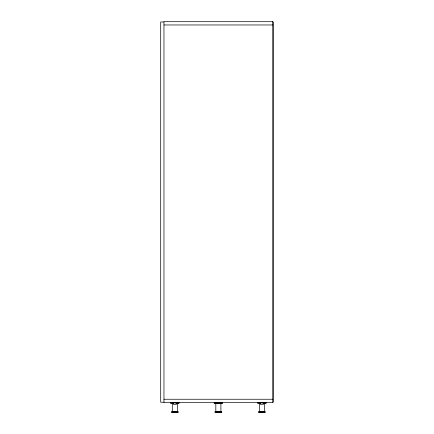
<?xml version="1.0" encoding="UTF-8"?>
<svg xmlns="http://www.w3.org/2000/svg" width="434" height="434" viewBox="0 0 434 434"><rect width="100%" height="100%" fill="white"/><g stroke="black" fill="none" stroke-linecap="round" stroke-linejoin="round"><path stroke-width="0.65" d="M163.96 21.971L160.694 21.971L160.694 402.237L163.96 402.237M272.764 22.063L273.306 22.063L273.306 402.144L272.764 402.144M163.96 24.966L272.764 24.966M163.96 399.242L272.764 399.242M173.486 403.05L172.298 403.05L172.298 411.394M176.421 403.05L177.376 403.05L177.376 411.394M260.612 402.508A0.542 0.542 0 0 0 260.069 403.05L259.342 403.05L259.342 411.394M263.677 403.05L264.42 403.05L264.42 411.394M263.693 403.235L266.053 403.235L266.053 402.508M171.392 411.394L178.287 411.394M214.911 411.394L221.807 411.394M258.436 411.394L265.326 411.394M171.392 412.121L178.287 412.121M214.911 412.121L221.807 412.121M258.436 412.121L265.326 412.121M172.298 412.208L177.376 412.208M215.823 412.208L220.901 412.208M259.342 412.208L264.42 412.208M171.576 412.3L178.103 412.3M215.096 412.3L221.628 412.3M258.615 412.3L265.147 412.3M265.868 403.235L265.868 402.871L257.894 402.871L257.894 403.235M263.329 402.508L263.329 403.235L262.961 402.871M263.15 402.871L263.15 403.235M263.037 402.508L263.037 403.235M262.244 402.508L261.518 402.508M260.801 402.871L260.801 403.235L257.709 403.235L257.709 402.508M260.726 402.508L260.726 403.235M260.612 402.871L260.612 403.235M260.433 402.508L260.433 403.235M260.069 403.05L260.069 403.777A0.542 0.542 0 0 0 260.612 404.32L263.15 404.32A0.542 0.542 0 0 0 263.693 403.777L263.693 403.05A0.542 0.542 0 0 0 263.221 402.513M222.528 402.508L222.528 403.235L214.19 403.235L214.19 402.508M222.349 403.235L222.349 402.871L214.369 402.871L214.369 403.235M220.901 411.394L220.901 403.05L215.823 403.05L215.823 411.394M219.81 402.508L219.794 403.235M216.908 402.508L216.913 403.235M179.009 402.508L179.009 403.235L175.922 403.235L175.998 402.508M178.83 403.235L178.83 402.871L170.85 402.871L170.85 403.235M176.291 402.508L176.291 403.235M176.106 402.871L176.106 403.235M175.2 402.508L174.479 402.508M173.757 402.871L173.757 403.235L170.671 403.235L170.671 402.508M173.681 402.508L173.681 403.235M173.567 402.871L173.567 403.235M173.388 402.508L173.388 403.235M176.106 402.508A0.542 0.542 0 0 1 176.654 403.05L176.654 403.777A0.542 0.542 0 0 1 176.106 404.32L173.567 404.32A0.542 0.542 0 0 1 173.025 403.777L173.025 403.05A0.542 0.542 0 0 1 173.567 402.508M272.764 21.7L163.96 21.7L163.96 402.508L272.764 402.508L272.764 21.7"/></g></svg>
